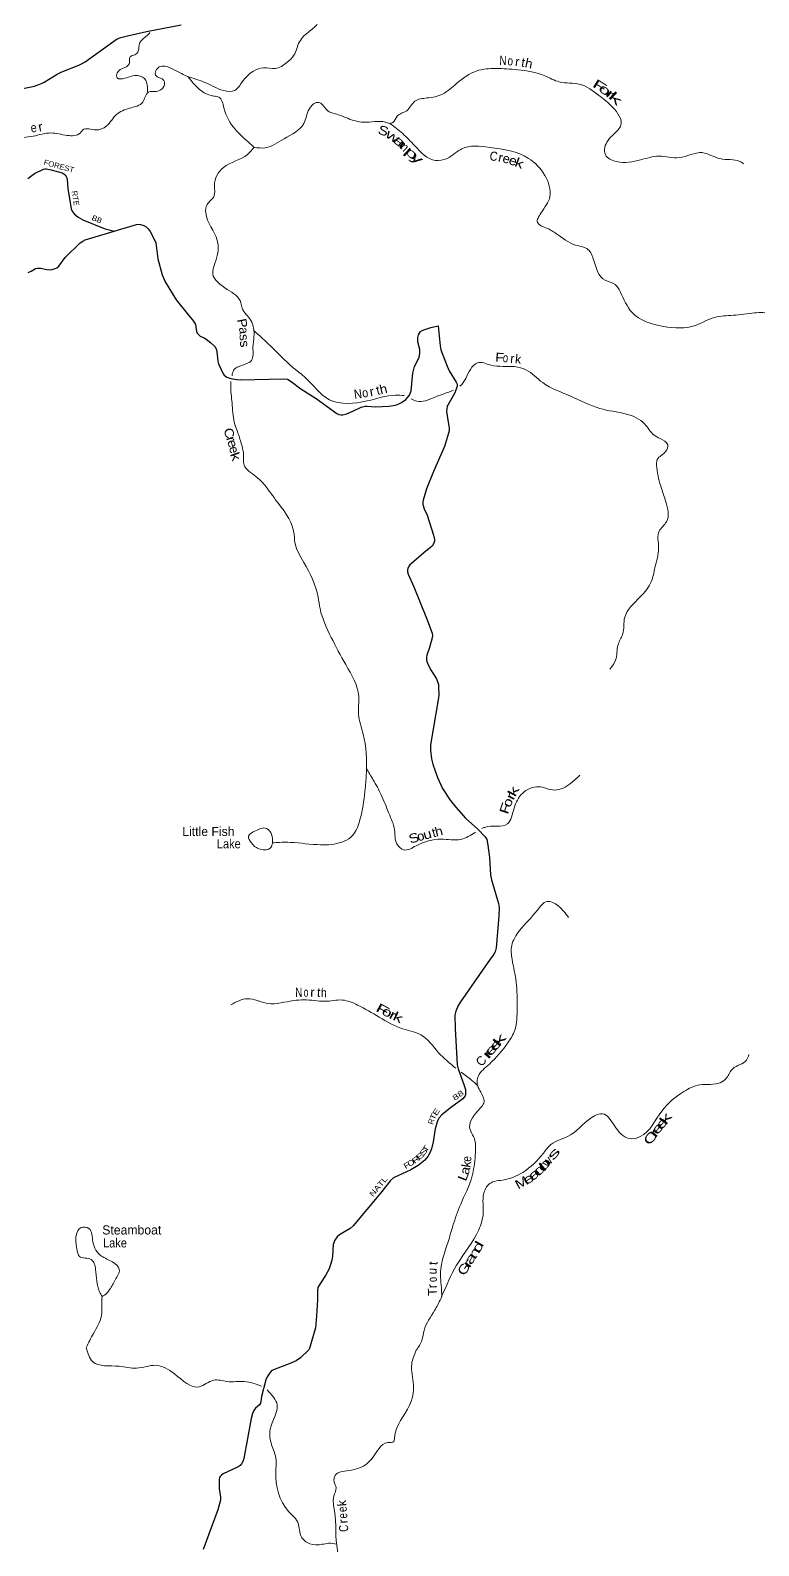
# Model space of a CAD drawing. Header units: feet. Extents: x -254670 to 6, y -549186 to -364975.
# Drawn here: x -183020 to -167054, y -507125 to -473910 of the extents above; entities that cross this region are included whole.
import ezdxf
from ezdxf.enums import TextEntityAlignment as Align

# ---------------------------------------------------------------- set-up
doc = ezdxf.new("R2010")
doc.units = ezdxf.units.FT
doc.header["$LTSCALE"] = 80
doc.layers.add('29', color=7, linetype='Continuous', lineweight=25)
doc.layers.add('39', color=7, linetype='Continuous', lineweight=13)
doc.layers.add('30', color=7, linetype='Continuous')
doc.layers.add('41', color=7, linetype='Continuous')

msp = doc.modelspace()

# ---------------------------------------------------------------- linework, layer by layer
at = {"layer": '29'}
for points in [[(-183182.85, -475185.13), (-182931.09, -475131.42), (-182831.47, -475096.92), (-182763.1, -475068.83), (-182717.93, -475047.97), (-182428.31, -474869.48), (-182330.76, -474821.56), (-181954.49, -474674.77), (-181882.65, -474637.89), (-181820.11, -474598.28), (-181192.37, -474145.61), (-181116.92, -474099.91), (-181033.51, -474067.46), (-180886.98, -474031.18), (-180471.39, -473937.29), (-179714.6, -473787.11)], [(-183072.38, -477158.46), (-182930.98, -477050.01), (-182730.62, -476955.58), (-182703.08, -476946.02), (-182669.19, -476947.81), (-182560.36, -476970.71), (-182324.87, -477035.28), (-182285.04, -477055.82), (-182255.29, -477087.05), (-182235.66, -477113.82), (-182221.39, -477144.18), (-182213.08, -477179.24), (-182194.66, -477377.76), (-182124.53, -477819.43), (-182100.08, -477874.3), (-182056.32, -477928.78), (-181971.62, -478002.83), (-181866.24, -478066.38), (-181472.09, -478227.76), (-181376.23, -478259.5), (-181172.06, -478310.17)], [(-183069.41, -479218.76), (-183004.49, -479192.59), (-182902.97, -479133.46), (-182860.73, -479121.15), (-182793.37, -479121.27), (-182654.66, -479152.95), (-182586.34, -479157.83), (-182541.68, -479153.77), (-182476.73, -479133.46), (-182437.23, -479112.88), (-182391.48, -479076.59), (-182258.51, -478885.94), (-181923.61, -478567.78), (-181869.85, -478528.23), (-181814.02, -478499.72), (-180690.38, -478167.95), (-180642.9, -478160.63), (-180603.31, -478162.66), (-180534.3, -478187.03), (-180477.47, -478219.52), (-180435.34, -478264.7), (-180396.28, -478321.07), (-180293.45, -478513.51), (-180271.46, -478570.89), (-180262.32, -478625.72), (-180224.67, -478919.13), (-180130.75, -479267.16), (-180064.43, -479421.86), (-179821.86, -479817.3), (-179578.6, -480118.02), (-179445.37, -480287.05), (-179398.45, -480359.52), (-179380.42, -480510.46), (-179365.2, -480545), (-179348.05, -480564.63), (-179299.23, -480612.01), (-179197.28, -480657.47), (-179066.56, -480749.94), (-178975.5, -480843.55), (-178943.02, -480894.32), (-178927.91, -480956.66), (-178910.55, -481164.44), (-178892.58, -481217.54), (-178790.79, -481440.65), (-178768.74, -481466.02), (-178709.61, -481509.7), (-178625.62, -481538.7), (-178494.46, -481566.57), (-178413.61, -481574.61), (-177472.13, -481547.79), (-177382.18, -481558.45), (-177304.65, -481604.9), (-177088.9, -481764.98), (-176755.16, -481982.07)], [(-176755.16, -481982.07), (-176302.37, -482305.84), (-176253.66, -482330.21), (-176208.6, -482337.58), (-176168.41, -482338.33), (-176103.46, -482322.09), (-175950.33, -482258.23), (-175770.59, -482167.73), (-175679.43, -482147.08), (-175632.57, -482147.42), (-175451.01, -482163.27), (-175157.77, -482146.61), (-175015.54, -482123.05), (-174942.47, -482098.68), (-174885.63, -482070.25), (-174791.98, -482003.17), (-174711.08, -481907.77), (-174672.08, -481811.18), (-174636.87, -481423.48), (-174595.39, -481282.23), (-174544.2, -481184.96), (-174493.9, -481075.07), (-174482.54, -480995.91), (-174481.72, -480908.53), (-174523.89, -480734.92), (-174526.38, -480644.51), (-174510.14, -480583.58), (-174465.49, -480514.53), (-174418.89, -480480.61), (-174237.28, -480423.88), (-174078.17, -480390.76)], [(-174078.17, -480390.76), (-174039.25, -480827.29), (-174019.58, -480914.3), (-173883.65, -481269.1), (-173836.28, -481371.59), (-173683.47, -481621.08), (-173665.78, -481664.05), (-173660.72, -481686.4), (-173662.75, -481714.83), (-173724.17, -481870.56), (-173868.77, -482123.06), (-173881.96, -482151.49), (-173892.11, -482208.35), (-173894.14, -482265.22), (-173872.46, -482406.33), (-173840.35, -482626.74), (-173841.51, -482687.15), (-173850.5, -482738.44), (-173940.1, -483029.65), (-174180.98, -483581.75), (-174336.43, -483961.25), (-174411.71, -484208.87), (-174415.77, -484245.43), (-174413, -484306.16), (-174383.3, -484395.72), (-174322.89, -484534.01), (-174180.48, -484973), (-174162.06, -485070), (-174161.06, -485108.6), (-174166.12, -485126.87), (-174187.44, -485177.65), (-174211.8, -485210.15), (-174239.57, -485240.16), (-174396.25, -485359.41), (-174666.45, -485594), (-174700.14, -485628.1), (-174737.49, -485681.33), (-174751.7, -485732.1), (-174751.7, -485780.85), (-174738.02, -485833.59), (-174610.62, -486106.16), (-174334.35, -486793.83), (-174213.83, -487127.37), (-174204.7, -487172.05), (-174209.77, -487224.86), (-174269.94, -487437.58), (-174326.48, -487604.65), (-174336.63, -487647.3), (-174338.66, -487679.8), (-174337.12, -487708.6), (-174328.51, -487746.82), (-174316.34, -487783.37), (-174244.75, -487922.48), (-174116.06, -488125.01), (-174083.94, -488205.82), (-174073.8, -488248.47), (-174069.3, -488310.03), (-174067.71, -488482.03), (-174071.49, -488538.2), (-174248.35, -489568.6), (-174251.1, -489685.95), (-174226.03, -489881.37), (-174194.62, -489997.26), (-174091.65, -490289.4), (-173982.46, -490531.27), (-173817.9, -490786.85), (-173689.89, -490935.47)], [(-173689.89, -490935.47), (-173478.06, -491181.41), (-173209.59, -491420.53), (-173046.76, -491591.44), (-173014.29, -491644.25), (-172991.32, -491770.84), (-172956.1, -492037.72), (-172935.13, -492420.07), (-172912.93, -492526.95), (-172756.03, -493050.28), (-172740.28, -493139.03), (-172751.08, -493326.62), (-172809.29, -494020.47), (-172833.64, -494109.83), (-172860.65, -494157.37), (-172994.48, -494343.09), (-173592.14, -495202.94), (-173639.44, -495283.73), (-173690.23, -495409.33), (-173712.51, -495499.01), (-173707.25, -495789.36), (-173661.77, -496587.61), (-173641.28, -496675.36), (-173517.17, -497017.94), (-173483.15, -497123.78), (-173478.43, -497202.81), (-173479.09, -497245.64), (-173487.21, -497265.95), (-173541, -497331.79), (-173807.42, -497527.09), (-174002.76, -497684.33), (-174055.53, -497745.26), (-174091.51, -497810.16), (-174148.97, -497989.27), (-174190.38, -498276.77), (-174228.06, -498427.67), (-174252.42, -498496.72), (-174305.19, -498594.21), (-174374.23, -498673.77), (-174516.28, -498793.24), (-174677.17, -498890.43), (-174960.39, -499017.37), (-175060.24, -499065.39), (-175126.84, -499122.42), (-175342.59, -499398.72), (-175943.17, -500117.43), (-176010.87, -500171.21), (-176243.57, -500312.41), (-176291.11, -500354.25), (-176345.06, -500426.14), (-176378.48, -500522.81), (-176393.77, -500779.53), (-176408.84, -500864.56), (-176466.84, -501055.74), (-176551.48, -501202.26), (-176661.69, -501368.51), (-176714.86, -501467.51), (-176722.58, -501535.05), (-176721.87, -501739.63), (-176748.3, -502085.45), (-176771.28, -502353.27), (-176904.05, -502824.78)], [(-176904.05, -502824.78), (-177095.67, -503004.84), (-177189.27, -503069.99), (-177307.11, -503125.81), (-177690.26, -503268.53), (-177716.28, -503281.74), (-177738.67, -503298.03), (-177787.5, -503355.04), (-177830.23, -503426.31), (-177856.28, -503489.12), (-177949.74, -503858.33), (-177966.56, -503965.86), (-177977.76, -504002.51), (-177999.41, -504035.91), (-178084.58, -504108.39), (-178120.51, -504158.88), (-178148.68, -504228.52), (-178180.21, -504340.37), (-178340.47, -505217.03), (-178360.3, -505277.09), (-178392.85, -505330.03), (-178423.38, -505364.64), (-178466.11, -505395.96), (-178789.39, -505549.2), (-178832.37, -505576.39), (-178858.83, -505606.94), (-178871.04, -505633.4), (-178880.54, -505674.42), (-178878.42, -505872.45), (-178848.65, -506060.98), (-178850.9, -506130.69), (-178912.88, -506342.17), (-179230.18, -507209.32)]]:
    msp.add_lwpolyline(points, dxfattribs=at)
at = {"layer": '39'}
for points in [[(-184796.46, -476615.49), (-184686.81, -476721.66), (-184307.93, -476841.16), (-183997.54, -476722.99), (-183770.34, -476447.42), (-183632.51, -476295.75), (-183393.11, -476261.44), (-182958.81, -476230.64), (-182566.39, -476159.33), (-182211.12, -476214.33), (-181923.31, -476156.28), (-181872.6, -476096.38), (-181579.18, -476092.63), (-181355.49, -476011.96), (-181130.44, -475754.47), (-180848.04, -475617.99), (-180553.59, -475481.61), (-180504.49, -475369.45), (-180431.33, -475263.5), (-180256.38, -475248.78), (-180090.77, -475141.55), (-180091.77, -475010.91), (-180273.72, -474892.94), (-180220.22, -474730.58), (-179975, -474724.44), (-179622.68, -474900), (-179229.86, -475035.68), (-178779.22, -475232.11), (-178540.07, -475229.94), (-178373.79, -475036.29), (-178126.83, -474805.09), (-177907.22, -474732.44), (-177652.12, -474746.47), (-177393.9, -474617.85), (-177241.93, -474456.25), (-177121.12, -474165.78), (-176890.13, -473920.39), (-176701.6, -473708.83), (-176740.34, -473521.63), (-176861.41, -473325.76), (-176832.64, -473243.58), (-176755.13, -473095.47), (-176681.28, -472901.11), (-176442.63, -472704), (-176273.88, -472452.1), (-176109.25, -472212.22)], [(-180402.64, -473960.99), (-180461.93, -474025.32), (-180626.02, -474194.87), (-180653.48, -474367.49), (-180730.46, -474447.28), (-180831.26, -474488.7), (-180845.98, -474572.99), (-180850.56, -474645.3), (-180945.63, -474724.95), (-181117.36, -474844.2), (-181116.18, -474950.72), (-180951.46, -474960.03), (-180667.68, -474903.95), (-180485.62, -475007.86), (-180454.51, -475142.75), (-180446.33, -475278.35)], [(-179566.86, -474920), (-179209.63, -475279.01), (-178999.2, -475352.99), (-178886.84, -475375.97), (-178776.12, -475609.94), (-178528.57, -476080.11), (-178201.44, -476396.15), (-178115.64, -476475.2)], [(-175145.48, -475951.61), (-175072.98, -475932.07), (-174979.44, -475790.11), (-174769.53, -475671.16), (-174591.08, -475463.54), (-174327.28, -475393.24), (-173982.98, -475307.49), (-173675.74, -475076.75), (-173235.52, -474800.82), (-172815.1, -474745.8), (-172335.04, -474775.65), (-171741.23, -474906.87), (-171426.76, -475039.93), (-170969.01, -475095.73), (-170554.91, -475338.09), (-170249.48, -475601.72), (-170073.61, -475986.92), (-170235.96, -476190.65), (-170427.07, -476476.54), (-170414.25, -476637.42), (-170168.22, -476786.03), (-169641.44, -476749.92), (-169242.91, -476668.61), (-168797.04, -476700.2), (-168291.79, -476591.58), (-167902.96, -476723.21), (-167465.35, -476784.88), (-167385.35, -476833.74)], [(-178115.64, -476475.2), (-177868.55, -476485.15), (-177457.05, -476285.37), (-177024.44, -475955.12), (-176907.43, -475636.49), (-176767.72, -475500.92), (-176701.32, -475489.38), (-176523.72, -475651.53), (-176263.32, -475760.06), (-176062.97, -475837.98), (-175713.96, -475923.08), (-175233.67, -475922.79), (-175145.48, -475951.61)], [(-175141.88, -475950.64), (-174855.82, -476174.91), (-174592.63, -476442.23), (-174140.95, -476763.26), (-173885.39, -476719.02), (-173560.21, -476506.51), (-172955.09, -476475.03), (-172098.88, -476716.79), (-171740.04, -477089.35), (-171631.1, -477554.43), (-171826.81, -477914.65), (-171902.78, -478123.06), (-171708.78, -478243.13), (-171486.7, -478369.45), (-171072.62, -478615.83), (-170796.05, -478712.43), (-170667.32, -478956.6), (-170421.48, -479388.57), (-170201.14, -479480.71), (-170093.81, -479634.28), (-169826.1, -480096.56), (-169143.2, -480401.3), (-168441.69, -480378.6), (-168022.34, -480203), (-167610.01, -480155.95), (-167147.42, -480105.28), (-166789.93, -480132.17), (-166518.56, -480381.46), (-165857.48, -480909.09), (-165417.3, -481157.69), (-165148.96, -481280.35), (-164817.92, -481608.48), (-164440.39, -481902.8), (-164293.29, -482110.94), (-164248.94, -482093.19), (-164206.86, -482107.59), (-163915.75, -482403.25), (-163592.69, -482725.29), (-163421.42, -482925.58), (-163309.92, -483059.08), (-163152.18, -483190.93), (-162950.79, -483134.21), (-162787.91, -483121.41), (-162806.93, -483241.84), (-162861.97, -483341.89), (-162753.91, -483401.01), (-162581.44, -483446.56), (-162474.87, -483698.59), (-162337.19, -483824.26), (-162135.15, -483944.4), (-161963.3, -484070.33), (-161903.97, -484193.38), (-161842.61, -484314.43), (-161713.13, -484462.14), (-161700.32, -484625.02), (-161673.19, -484753.85), (-161488.77, -485072.8), (-161321.06, -485214.78), (-161029.62, -485206.99), (-160796.1, -485154.54), (-160597.45, -485192.26), (-160479.7, -485297.67), (-160287.8, -485429.79), (-160049.61, -485552.21), (-159930.89, -485580.83)], [(-178115.64, -476475.2), (-178257.53, -476632.86), (-178786.23, -476916.14), (-178984.2, -477308.49), (-178994.13, -477553.59), (-179146.21, -477729.26), (-179175.73, -477907.89), (-178921.19, -478514.77), (-178954.8, -478962.66), (-179021.3, -479245.5), (-178702.42, -479587.61), (-178405.27, -479881.31), (-178378.05, -480000.09), (-178185.19, -480266.86), (-178117.61, -480623.09), (-178139.53, -480858.05), (-178173.93, -481149.18), (-178563.4, -481359.19), (-178598.73, -481479.84)], [(-178123.25, -480489.63), (-177627.79, -480948.44), (-177280.74, -481286.74), (-177019.11, -481495.76), (-176462.39, -482006.51), (-175638.68, -482033), (-175012.73, -481907.22), (-174825.05, -481917.32)], [(-173605.92, -481711.85), (-173602.49, -481709.16), (-173372.57, -481341.16), (-173220.74, -481197.65), (-172925.72, -481248.17), (-172407.52, -481282.33), (-172156.85, -481350.59), (-171787.27, -481632.8), (-171178.64, -481926.91), (-170537.69, -482199.16), (-169957.86, -482320.22), (-169551.62, -482540.41), (-169352.51, -482779.1), (-169216.48, -482858.53), (-169048.73, -482994.47), (-169088.01, -483136.86), (-169276.29, -483316.26), (-169289.72, -483493.01), (-169184.77, -483954.03), (-169090.54, -484242.14), (-169075.86, -484682.37), (-169236.2, -484886.11), (-169247.08, -485253.79), (-169328.79, -485685.23), (-169409.6, -486000.12), (-169649.28, -486329.85), (-169990.34, -486775.36), (-170037.46, -487150.8), (-170137.68, -487377.11), (-170190.56, -487718.34), (-170316.67, -487914.31)], [(-178621.09, -481605.38), (-178624.6, -481736.53), (-178593.51, -482132.67), (-178536.48, -482553.13), (-178479.38, -482706.3), (-178395, -482968.21), (-178348.47, -483187.62), (-178334.35, -483440.95), (-178075.04, -483690.15), (-177925.42, -483831.98), (-177642.9, -484197.92), (-177248.32, -484886.27), (-177214.3, -485163.87), (-177022.53, -485571.3), (-176712.92, -486333.35), (-176668.65, -486584.9), (-176422.37, -487219.85), (-176105.42, -487811.13), (-175821.44, -488508.67), (-175826.5, -488902.53), (-175725.37, -489337.39), (-175653.5, -490177.98), (-175678.33, -490529.48), (-175771.34, -491121.6), (-175996.06, -491596.15), (-176191.83, -491705.16), (-176656.48, -491761.85), (-177315.22, -491710.52), (-177556.35, -491708.65), (-177711.35, -491719.99)], [(-174674.13, -481988.09), (-174545.53, -482039.46), (-174171.13, -481959.97), (-173744.52, -481800.83)], [(-175653.74, -490085.85), (-175504.02, -490337.91), (-175329.73, -490666.83), (-175160.04, -491072.09), (-175036.25, -491434.78), (-174984.39, -491744.67), (-174840.69, -491872.39), (-174560.68, -491784.13), (-174014.97, -491639.65), (-173584.96, -491644.99), (-173263.75, -491488.08)], [(-173125.46, -491408.2), (-173060.42, -491379.77), (-172561.46, -491303.25), (-172416.11, -490958.72), (-172232.76, -490636.59), (-171879.94, -490488.6), (-171526.84, -490563.69), (-171169.97, -490411.71), (-170971.68, -490236.4)], [(-177711.17, -491719.5), (-177729.84, -491534.47), (-177843.36, -491402.96), (-178082.91, -491455.37), (-178234.52, -491570.75), (-178171.38, -491721.96), (-177983.55, -491860.08), (-177748.14, -491821.71), (-177711.17, -491719.5)], [(-171222.89, -493353.43), (-171448.02, -493102.48), (-171692.43, -493004.12), (-171908.98, -493201.4), (-172298.25, -493644.52), (-172467.58, -493972.79), (-172459.85, -494272.29), (-172367.27, -494773.41), (-172351.6, -495344.27), (-172399.55, -495828.23), (-172552.38, -496100.35), (-172957.91, -496567.46), (-173201.15, -496838.89), (-173222.57, -497009.54), (-173163.38, -497150.68), (-173074.87, -497398.55), (-173213.03, -497594.43), (-173381, -498005.1), (-173305.79, -498154.4), (-173266.79, -498568.69), (-173342.85, -499048.4), (-173586.55, -499637.35), (-173754.96, -500106.3), (-173862.24, -500465.2), (-174026.87, -501137.63), (-174003.53, -501583.48), (-174003.04, -501666.73)], [(-178624.89, -495271.5), (-178260.1, -495135.67), (-177818.81, -495239.57), (-177249.6, -495175.66), (-176795.44, -495175.16), (-176570.51, -495192.98), (-176178.43, -495165.88), (-175845.69, -495274.97), (-175371.47, -495539.9), (-174850.99, -495799.16), (-174460.12, -495926.79), (-174069.29, -496319.7), (-173691.51, -496659.79)], [(-174559.65, -502841.93), (-174437.59, -502621.11), (-174389.74, -502410.46), (-174157.24, -501970.15), (-174024.63, -501713.94), (-173996.38, -501648.98), (-173675.29, -500977.1), (-173191.01, -500201.11), (-173091.66, -499828.09), (-173084.5, -499422.19), (-172950.08, -499190.12), (-172629.89, -499104.17), (-172224.72, -498942.53), (-171769.28, -498518), (-171611.11, -498334.34), (-171179.43, -498122.66), (-170649.65, -497700.72), (-170476.5, -497657.85), (-170221.24, -497911.04), (-169891.9, -498200.97), (-169650.43, -498158.63), (-169179.9, -497601.59), (-168694.27, -497171.27), (-168343.46, -497023.27), (-167896.98, -496976.49), (-167759.52, -496873.05), (-167623.32, -496671.14), (-167324.46, -496484.55), (-167269.24, -496360.38)], [(-173576.66, -496748.38), (-173346.49, -496922.17), (-173208.77, -497043.82)], [(-181447.57, -501664.41), (-181503.06, -501563.5), (-181587.65, -501068.47), (-181616.81, -500941.63), (-181682.45, -500854.71), (-181941.16, -500786.38), (-182000.12, -500615.11), (-182015.96, -500325.59), (-181908.11, -500151.59), (-181735.45, -500173.03), (-181647.3, -500467.12), (-181460.79, -500776.04), (-181218.65, -500906.54), (-181069.2, -501070.48), (-181159.4, -501300.89), (-181281.62, -501512.96), (-181395.11, -501636.68), (-181447.57, -501664.41)], [(-181795.53, -502786.49), (-181634.68, -502470.84), (-181462.93, -502090.33), (-181452.87, -501829.16), (-181447.57, -501664.41)], [(-181795.53, -502786.49), (-181653.8, -503091.06), (-181075.37, -503193.7), (-180693.56, -503234.64), (-180272.76, -503171.39), (-179857.88, -503361.25), (-179319.01, -503644.42), (-179000.16, -503498.06), (-178708.76, -503526.29), (-178328.66, -503527.04), (-177952.26, -503627.41)], [(-174559.65, -502841.93), (-174659.53, -503143.78), (-174620.71, -503600.13), (-174706.51, -504047.54), (-175037.68, -504766.41), (-175054.36, -504844.65), (-175181.2, -504863.82), (-175373.22, -504993.02), (-175633.13, -505324.65), (-176040.52, -505478.41), (-176340.99, -505586.73), (-176360.09, -505721.2), (-176316.86, -505856.12), (-176366.49, -506038.59), (-176350.82, -506364.18), (-176286.93, -507232.58), (-176235.52, -507618.71), (-176319.63, -507841.11), (-176500.67, -508115.05), (-176780.89, -508205.43), (-176806.27, -508372.01), (-176744.74, -508750.16), (-176811.05, -509010.87), (-177127.34, -509352.13), (-177378.52, -509593.42), (-177384.85, -509902.77), (-177326.28, -510138.26), (-177233, -510303.69), (-177145.44, -510428.89), (-177013.17, -510759.34), (-177083.89, -511072.25), (-177134.67, -511409.41), (-177114.64, -511688.83), (-177030.21, -511962.68), (-176934.81, -512383.27), (-176948.23, -512564), (-176739.93, -512678.02), (-176357.85, -512952.02), (-176217.22, -513240.34), (-176330.72, -513627.28), (-176213.14, -513770.78), (-176038.35, -514063.37), (-175768.77, -514589.7), (-175475.36, -514887.17), (-175438.24, -515301.31), (-175245.41, -515602.07), (-174935.44, -515837.37), (-174651.94, -516114.68), (-174390.66, -516405.89), (-174239.04, -516569.72), (-174364.86, -516990.72), (-174354.18, -517175.64), (-174247.1, -517379.34), (-174269.68, -517708.67), (-174140.26, -518151.61), (-174118.33, -518447.11), (-174034.33, -518510), (-173831.69, -518573.75), (-173649.74, -518715.71), (-173352.59, -519051.38), (-173217.84, -519319.57), (-173227.52, -519538.49), (-173148.18, -519659.59)], [(-177831.11, -503709.8), (-177608.5, -504040.57), (-177759.25, -504567.87), (-177729.68, -504915.66), (-177637.34, -505207.65), (-177639.53, -505500.97), (-177354.5, -506381.02), (-177149.24, -506633.64), (-177083.06, -506927.45), (-176893.16, -507081.52), (-176621.76, -507095.55), (-176484.82, -507070.42), (-176297.75, -507090.53)]]:
    msp.add_spline(points, degree=3, dxfattribs=at)

# ---------------------------------------------------------------- texts
at = {"layer": '30'}
for s, rotation, width, p in [('FOREST', 344.667, 1.05, (-182737.08, -476853.5)), ('88', 337.734, 1.25, (-181686.84, -478064.19)), ('NATL', 50.117, 1.25, (-175508.16, -499487.69))]:
    msp.add_text(s, height=120, rotation=rotation, dxfattribs=dict(at, width=width)).set_placement(p)
msp.add_text('RTE', height=120, rotation=279.022, dxfattribs=at).set_placement((-182114.35, -477437.19))
for s, rotation, width, p in [('88', 36.243, 1.45, (-173609.14, -497301.81)), ('E', 56.105, 1.45, (-174073.22, -497649.83)), ('T', 64.996, 1.4, (-174136.96, -497749.11)), ('E', 40.065, 1.65, (-174436.84, -498627.32)), ('S', 49.049, 1.65, (-174358.45, -498537.37)), ('T', 58.574, 1.55, (-174298.43, -498453.3)), ('F', 29.142, 1.4, (-174737.62, -498838.51)), ('O', 31.135, 1.2, (-174645.61, -498785.44)), ('R', 37.065, 1.4, (-174533.89, -498710.75))]:
    msp.add_text(s, height=120, rotation=rotation, dxfattribs=dict(at, width=width)).set_placement(p, align=Align.CENTER)
msp.add_text('R', height=120, rotation=72.213, dxfattribs=at).set_placement((-174176.93, -497847.28), align=Align.CENTER)
at = {"layer": '41'}
for s, rotation, width, p in [('N', 358.358, 0.8, (-172662.79, -474670.13)), ('o', 355.783, 0.8, (-172504.89, -474678.12)), ('h', 347.913, 1.1, (-172111.44, -474734.24)), ('F', 327.751, 1.85, (-170592.02, -475212.87)), ('o', 323.608, 1.7, (-170483.27, -475292.67)), ('r', 320.359, 2, (-170361.49, -475383.9)), ('k', 316.616, 2.2, (-170261.59, -475474.77)), ('e', 8.273, 0.9, (-182933.06, -476142.26)), ('r', 12.18, 1.1, (-182777.74, -476120.17)), ('S', 341.925, 1.25, (-175312.61, -476204.42)), ('w', 326.904, 1.55, (-175130.03, -476317.67)), ('a', 319.296, 1.95, (-174987.87, -476426.41)), ('p', 318.025, 2, (-174726, -476676.23)), ('y', 320.995, 1.95, (-174605.74, -476783.3)), ('C', 351.973, 0.9, (-172876.66, -476767.55)), ('r', 348.787, 1.1, (-172728.52, -476793.35)), ('e', 345.367, 1.05, (-172608.06, -476817.77)), ('e', 342.274, 1.15, (-172467.75, -476860.81)), ('k', 338.502, 1.4, (-172336.09, -476914.2)), ('P', 280.683, 1.15, (-178469.27, -480348.51)), ('s', 277.855, 1.1, (-178430.41, -480652.02)), ('s', 277.855, 1.1, (-178420.28, -480793.75)), ('F', 356.602, 1.15, (-172739.71, -481179.08)), ('o', 354.855, 0.8, (-172611.42, -481186.14)), ('N', 7.736, 0.9, (-175824.78, -481978.74)), ('o', 8.946, 0.9, (-175667.25, -481952.53)), ('r', 10.367, 1.1, (-175516.32, -481927.12)), ('h', 13.388, 1.1, (-175258.07, -481870.05)), ('C', 291.441, 1.15, (-178753.54, -482774.17)), ('r', 288.409, 1.3, (-178710.91, -482897.32)), ('e', 287.307, 1.15, (-178679.47, -482997.83)), ('k', 289.561, 1.35, (-178614.3, -483282.86)), ('k', 62.549, 1.6, (-172343.51, -490633.64)), ('F', 71.505, 1.5, (-172517.43, -490994.95)), ('o', 66.917, 1.25, (-172466.45, -490873.25)), ('r', 64.428, 1.5, (-172400.78, -490739.58)), ('S', 18.156, 1.25, (-174580.76, -491706.52)), ('o', 15.31, 1.05, (-174439.09, -491667.69)), ('u', 15.31, 1.25, (-174291.23, -491627.42)), ('h', 14.348, 1.15, (-174040.43, -491563.68)), ('N', 0.854, 0.8, (-177134.43, -495095.92)), ('h', 358.183, 0.85, (-176587.89, -495103.35)), ('o', 359.271, 0.7, (-176977.98, -495093.06)), ('F', 330.805, 1.75, (-175345.32, -495462.87)), ('o', 333.035, 1.4, (-175241.6, -495516.52)), ('r', 333.035, 1.55, (-175112.72, -495582.01)), ('k', 334.008, 1.55, (-175001.65, -495634.04)), ('k', 49.235, 2.1, (-172662.22, -496105.24)), ('r', 48.837, 2.1, (-172924.14, -496407.29)), ('e', 48.837, 1.9, (-172844.9, -496315.38)), ('e', 49.235, 1.85, (-172750.64, -496207.81)), ('e', 52.599, 1.75, (-169193.8, -498034.4)), ('e', 52.599, 1.75, (-169106.79, -497929.31)), ('k', 53.786, 1.9, (-169015.98, -497822.08)), ('C', 49.213, 1.6, (-169353.26, -498252.22)), ('r', 50.778, 2, (-169266.17, -498137.26)), ('s', 50.381, 2.1, (-171474.1, -498594.41)), ('k', 80.865, 1.05, (-173365.96, -498777.57)), ('a', 76.216, 1.15, (-173394.48, -498924.76)), ('e', 86.197, 0.8, (-173353.75, -498653.01)), ('a', 38.733, 1.9, (-171913.08, -499058.75)), ('d', 39.62, 2, (-171796.68, -498959.38)), ('o', 44.79, 2.05, (-171686.73, -498841.86)), ('L', 68.637, 1.3, (-173441.45, -499063.13)), ('M', 28.384, 1.25, (-172205.63, -499253.05)), ('e', 31.751, 1.55, (-172051.72, -499165.92)), ('d', 61.106, 1.65, (-173124.48, -500621.78)), ('r', 56.306, 1.8, (-173352.26, -500989.55)), ('a', 56.306, 1.7, (-173289.6, -500883.38)), ('n', 57.945, 1.65, (-173207.13, -500761.44)), ('u', 85.983, 0.95, (-174113.33, -501113.65)), ('G', 58.335, 1.3, (-173433.25, -501111.33)), ('T', 92.84, 1.05, (-174103.98, -501559.45)), ('o', 272.476, 0.75, (-174262.05, -501293.98)), ('e', 94.307, 0.8, (-176083.3, -506321.62)), ('e', 94.109, 0.8, (-176073.37, -506464.7)), ('C', 94.109, 0.8, (-176052.95, -506737.91))]:
    msp.add_text(s, height=200, rotation=rotation, dxfattribs=dict(at, width=width)).set_placement(p, align=Align.CENTER)
for s, rotation, p in [('r', 353.285, (-172356.47, -474692.58)), ('t', 350.66, (-172231.49, -474711.61)), ('m', 314.947, (-174908.72, -476506.92)), ('a', 276.683, (-178438.01, -480500.78)), ('r', 354.855, (-172461.9, -481200.38)), ('k', 354.386, (-172335.31, -481214.84)), ('t', 13.388, (-175377.25, -481896.31)), ('e', 283.383, (-178648.87, -483126.85)), ('t', 14.348, (-174150.28, -491591.78)), ('t', 356.758, (-176703.83, -495098.15)), ('r', 359.271, (-176838.91, -495094.77)), ('C', 47.861, (-173064.06, -496565.55)), ('w', 46.648, (-171622.69, -498772.96)), ('t', 84.458, (-174096.65, -500943.52)), ('k', 94.307, (-176093.46, -506186.57)), ('r', 94.109, (-176063.78, -506587.13))]:
    msp.add_text(s, height=200, rotation=rotation, dxfattribs=at).set_placement(p, align=Align.CENTER)
for s, p in [('Little Fish', (-179688.37, -491568.91)), ('Steamboat', (-181441.94, -500303.87))]:
    msp.add_text(s, height=200, dxfattribs=at).set_placement(p)
at = {"layer": '41', "width": 0.9}
for p in [(-178930.03, -491839.54), (-181424.2, -500587.83)]:
    msp.add_text('Lake', height=200, dxfattribs=at).set_placement(p)
at = {"layer": '41'}
msp.add_text('r', height=200, rotation=92.876, dxfattribs=at).set_placement((-174112.99, -501477.1))

doc.saveas('drawing.dxf')
